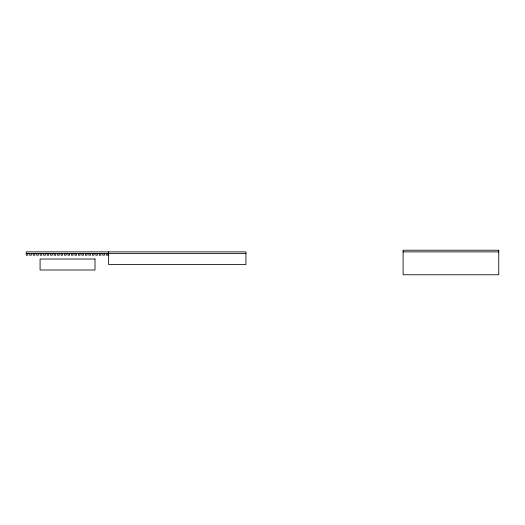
<?xml version="1.0" encoding="UTF-8"?>
<svg xmlns="http://www.w3.org/2000/svg" width="525" height="525" viewBox="0 0 525 525"><rect width="100%" height="100%" fill="white"/><g stroke="black" fill="none" stroke-linecap="round" stroke-linejoin="round"><path stroke-width="0.79" d="M403.095 251.882L498.75 251.882M26.25 253.529L245.93 253.529M108.629 251.882L108.629 264.515L245.93 264.515L245.93 251.882L26.25 251.882L26.25 255.176L27.897 255.176L27.897 253.529M107.901 253.529L107.901 255.176L106.253 255.176L106.253 253.529M104.422 253.529L104.422 255.176L102.775 255.176L102.775 253.529M100.944 253.529L100.944 255.176L99.297 255.176L99.297 253.529M97.466 253.529L97.466 255.176L95.819 255.176L95.819 253.529M93.988 253.529L93.988 255.176L92.341 255.176L92.341 253.529M90.51 253.529L90.51 255.176L88.856 255.176L88.856 253.529M87.032 253.529L87.032 255.176L85.378 255.176L85.378 253.529M83.547 253.529L83.547 255.176L81.9 255.176L81.9 253.529M80.069 253.529L80.069 255.176L78.422 255.176L78.422 253.529M76.591 253.529L76.591 255.176L74.944 255.176L74.944 253.529M73.113 253.529L73.113 255.176L71.466 255.176L71.466 253.529M69.635 253.529L69.635 255.176L67.987 255.176L67.987 253.529M66.157 253.529L66.157 255.176L64.509 255.176L64.509 253.529M62.678 253.529L62.678 255.176L61.031 255.176L61.031 253.529M59.2 253.529L59.2 255.176L57.553 255.176L57.553 253.529M55.722 253.529L55.722 255.176L54.075 255.176L54.075 253.529M52.244 253.529L52.244 255.176L50.597 255.176L50.597 253.529M48.766 253.529L48.766 255.176L47.119 255.176L47.119 253.529M45.288 253.529L45.288 255.176L43.641 255.176L43.641 253.529M41.81 253.529L41.81 255.176L40.163 255.176L40.163 253.529M38.332 253.529L38.332 255.176L36.684 255.176L36.684 253.529M34.853 253.529L34.853 255.176L33.206 255.176L33.206 253.529M31.375 253.529L31.375 255.176L29.728 255.176L29.728 253.529M498.75 250.235L403.095 250.235L403.095 274.765L498.75 274.765L498.75 250.235M94.999 259.022L40.077 259.022L40.077 270.007L94.999 270.007L94.999 259.022"/></g></svg>
